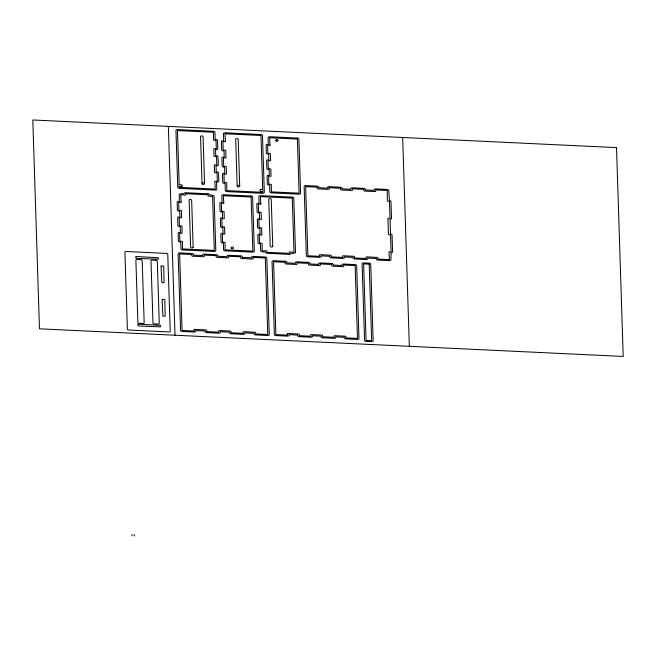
<?xml version="1.0" encoding="UTF-8"?>
<svg xmlns="http://www.w3.org/2000/svg" width="656" height="656" viewBox="0 0 656 656"><rect width="100%" height="100%" fill="white"/><g stroke="black" fill="none" stroke-linecap="round" stroke-linejoin="round"><path stroke-width="0.98" d="M131.938 535.911L132.094 534.492M134.209 536.018L134.357 534.599M402.669 137.489L409.344 346.319M239.702 186.288A1.263 0.828 6.2 0 0 237.907 185.361A1.263 0.828 6.2 0 0 237.726 186.788A1.263 0.828 6.2 0 0 239.702 186.288L238.21 139.433A1.263 0.828 6.2 0 0 236.923 138.531A1.263 0.828 6.2 0 0 235.693 139.31L237.185 186.091M204.557 183.557L203.065 136.784A1.263 0.828 6.2 0 0 201.777 135.89A1.263 0.828 6.2 0 0 200.547 136.661L202.04 183.442M168.346 126.395L175.029 335.224M327.516 187.608L327.508 188.157L318.832 187.747L318.808 187.231A1.517 1 6.2 0 0 317.266 186.156L305.614 185.599A1.517 1 6.2 0 0 304.13 186.534L306.344 255.692A1.517 1 6.2 0 0 307.894 256.767L319.546 257.324A1.517 1 6.2 0 0 321.022 256.389L321.005 255.873L329.64 256.275L329.656 256.799A1.517 1 6.2 0 0 331.198 257.874L342.858 258.423A1.517 1 6.2 0 0 344.334 257.496L344.318 256.972L352.953 257.382L352.969 257.906A1.517 1 6.2 0 0 354.511 258.981L366.163 259.53A1.517 1 6.2 0 0 367.647 258.595L367.631 258.079L376.257 258.489L376.273 259.005A1.517 1 6.2 0 0 377.823 260.079L389.475 260.629A1.517 1 6.2 0 0 390.951 259.702L391.107 252.667A1.517 1 6.2 0 0 392.583 251.74L392.05 235.012A1.517 1 6.2 0 0 390.509 233.938L390.041 219.227A1.517 1 6.2 0 0 391.517 218.292L390.984 201.572A1.517 1 6.2 0 0 389.434 200.498L388.746 190.535A1.517 1 6.2 0 0 387.196 189.461L375.544 188.912A1.517 1 6.2 0 0 374.068 189.846L374.084 190.363L365.449 189.953L365.433 189.436A1.517 1 6.2 0 0 363.891 188.362L352.231 187.813A1.517 1 6.2 0 0 350.755 188.739L350.771 189.264L342.137 188.854L342.12 188.329A1.517 1 6.2 0 0 340.579 187.255L329 186.706A1.517 1 6.2 0 0 327.516 187.608M329.025 187.714L329.205 188.969L328.656 189.346L317.873 188.854L317.143 188.436L317.299 187.157L305.647 186.607L307.861 255.766L319.513 256.316L319.275 255.02L319.98 254.676L330.755 255.2L331.337 255.627L331.165 256.873L342.826 257.423L342.571 256.16L343.129 255.783L353.904 256.283L354.634 256.693L354.478 257.972L366.13 258.53L365.884 257.267L366.433 256.89L377.216 257.382L377.946 257.8L377.79 259.079L389.443 259.628L388.983 251.838L391.074 251.666L390.541 234.946L388.426 234.536L387.909 218.432L390.008 218.218L389.467 201.499L387.352 201.089L387.229 190.47L375.576 189.912L375.831 191.175L375.273 191.552L364.498 191.06L363.76 190.642L363.924 189.363L352.264 188.813L352.51 190.109L351.796 190.461L341.022 189.937L340.431 189.461L340.612 188.256L329.025 187.714M135.833 256.947L135.899 257.964L136.555 258.341L157.219 259.177C159.031 260.047 158.891 256.955 157.169 257.652L136.555 256.529L135.833 256.947M137.99 324.589L138.055 325.606L138.719 325.983L159.383 326.811C161.245 327.647 161.015 324.499 159.334 325.286L138.719 324.171L137.99 324.589M161.064 266.188L161.786 281.9C160.753 282.933 164.951 283.367 164.049 282.006L163.77 266.311L163.016 265.819L161.073 266.147M162.139 299.628L162.852 315.347C161.835 316.389 166.009 316.782 165.164 315.479L164.836 299.759L164.139 299.267L162.147 299.554M181.171 202.22L178.653 202.45L178.908 210.174L181.441 210.642L181.646 217.784L179.154 217.899L179.4 225.631L181.933 226.099L182.138 233.241L179.646 233.356L179.892 241.088L182.425 241.515L182.442 248.927L214.299 250.428L212.569 196.333L208.214 196.242L207.919 194.783L185.714 193.733C187.099 196.579 181.704 194.291 180.712 194.824L181.171 202.22M182.237 186.083L181.671 186.534L179.236 186.288L179.268 187.37L215.266 189.076L214.799 181.253L217.308 181.064L217.054 172.954L214.52 172.528L214.299 164.959L216.792 164.836L216.529 156.727L213.995 156.259L213.782 148.723L216.275 148.609L216.013 140.491L213.495 140.105L213.454 132.274L177.456 130.569L179.186 184.762L181.819 184.812L182.237 186.083M194.069 329.804L194.324 331.026L182.089 330.452L179.637 253.938L191.88 254.512L191.708 255.758L192.282 256.184L203.647 256.742L204.352 256.389L204.114 255.094L216.349 255.676L216.185 256.914L216.759 257.349L228.124 257.898L228.829 257.546L228.591 256.25L240.826 256.832L240.654 258.07L241.236 258.505L252.601 259.054L253.306 258.71L253.068 257.406L265.303 257.988L267.755 334.503L255.512 333.929L255.676 332.649L254.938 332.231L243.581 331.706L243.023 332.084L243.278 333.346L231.035 332.764L231.207 331.526L230.461 331.067L219.153 330.542L218.546 330.927L218.801 332.19L206.558 331.608L206.73 330.362L206.041 329.919L194.791 329.378L194.069 329.804M225.451 141.581L222.942 141.803L223.196 149.921L225.73 150.38L225.951 157.916L223.458 158.03L223.721 166.148L226.254 166.616L226.468 174.143L223.975 174.258L224.237 182.376L226.763 182.803L226.796 190.601L262.794 192.306L262.761 191.224C258.981 192.757 258.735 187.87 262.712 189.699L260.973 135.505L224.983 133.799L225.451 141.581M223.811 203.114L221.326 203.344L221.58 211.076L224.073 211.535L224.295 218.645L221.826 218.801L222.072 226.525L224.573 226.992L224.787 234.102L222.318 234.258L222.564 241.982L225.065 242.408L225.082 249.821L252.831 251.133L251.1 197.038L223.352 195.726L223.803 203.155M260.867 204.024L258.349 204.246L258.595 211.978L261.129 212.446L261.35 219.555L258.841 219.703L259.095 227.435L261.629 227.894L261.834 235.045L259.341 235.16L259.587 242.892L262.121 243.319L262.138 250.723L266.926 250.846L267.222 252.298L289.427 253.355L289.632 251.92L293.995 252.232L292.264 198.137L260.407 196.628L260.867 204.024M270.075 145.156L267.591 145.386L267.845 153.11L270.338 153.578L270.551 160.72L268.091 160.843L268.337 168.567L270.838 169.035L271.043 176.177L268.583 176.3L268.829 184.024L271.322 184.451L271.346 191.864L299.095 193.176L297.365 139.08L269.616 137.76L270.075 145.156M287.287 333.896L287.541 335.118L275.889 334.568L273.56 261.728L285.212 262.285L285.04 263.523L285.622 263.958L296.397 264.483L297.111 264.13L296.865 262.835L308.525 263.384L308.361 264.663L309.099 265.081L319.874 265.582L320.431 265.196L320.177 263.933L331.829 264.491L331.674 265.77L332.403 266.188L343.186 266.68L343.736 266.303L343.49 265.04L355.142 265.59L357.471 338.43L345.819 337.881L345.974 336.602L345.245 336.184L334.47 335.692L333.912 336.069L334.166 337.332L322.506 336.774L322.67 335.495L321.989 335.085L311.215 334.576L310.6 334.962L310.854 336.225L299.202 335.675L299.357 334.396L298.628 333.978L287.951 333.478L287.287 333.896M616.517 147.616L32.8 119.982L39.483 328.812L623.2 356.438L616.517 147.616M213.421 131.266L177.423 129.568A1.517 1 6.2 0 0 175.947 130.495L177.678 184.689A1.517 1 6.2 0 0 178.235 185.476A1.517 1 6.2 0 0 177.727 186.214L177.76 187.296A1.517 1 6.2 0 0 179.301 188.37L215.299 190.076A1.517 1 6.2 0 0 216.783 189.141L216.554 182.032L217.341 182.073A1.517 1 6.2 0 0 218.825 181.138L218.563 173.02A1.517 1 6.2 0 0 217.021 171.946L216.234 171.913L216.037 165.804L216.824 165.837A1.517 1 6.2 0 0 218.3 164.91L218.046 156.792A1.517 1 6.2 0 0 216.496 155.718L215.709 155.685L215.512 149.576L216.3 149.609A1.517 1 6.2 0 0 217.784 148.682L217.521 140.564A1.517 1 6.2 0 0 215.98 139.49L215.193 139.457L214.963 132.34A1.517 1 6.2 0 0 213.421 131.266M260.949 134.496L224.951 132.799A1.517 1 6.2 0 0 223.466 133.726L223.696 140.843L222.909 140.802A1.517 1 6.2 0 0 221.425 141.729L221.687 149.847A1.517 1 6.2 0 0 223.229 150.921L224.016 150.962L224.213 157.071L223.425 157.03A1.517 1 6.2 0 0 221.949 157.965L222.204 166.075A1.517 1 6.2 0 0 223.753 167.149L224.541 167.19L224.737 173.299L223.942 173.258A1.517 1 6.2 0 0 222.466 174.193L222.728 182.302A1.517 1 6.2 0 0 224.27 183.377L225.057 183.418L225.287 190.527A1.517 1 6.2 0 0 226.828 191.601L262.826 193.307A1.517 1 6.2 0 0 264.302 192.372L264.27 191.29A1.517 1 6.2 0 0 263.72 190.502A1.517 1 6.2 0 0 264.22 189.773L262.49 135.571A1.517 1 6.2 0 0 260.949 134.496M297.332 138.072L269.583 136.76A1.517 1 6.2 0 0 268.099 137.694L268.32 144.418L267.558 144.386A1.517 1 6.2 0 0 266.082 145.312L266.328 153.045A1.517 1 6.2 0 0 267.869 154.119L268.632 154.152L268.812 159.875L268.058 159.834A1.517 1 6.2 0 0 266.574 160.769L266.82 168.494A1.517 1 6.2 0 0 268.37 169.568L269.124 169.609L269.304 175.332L268.55 175.291A1.517 1 6.2 0 0 267.074 176.226L267.32 183.951A1.517 1 6.2 0 0 268.862 185.025L269.616 185.066L269.829 191.79A1.517 1 6.2 0 0 271.379 192.864L299.128 194.176A1.517 1 6.2 0 0 300.612 193.249L298.882 139.146A1.517 1 6.2 0 0 297.332 138.072M292.232 197.136L260.375 195.627A1.517 1 6.2 0 0 258.89 196.562L259.112 203.286L258.316 203.245A1.517 1 6.2 0 0 256.84 204.18L257.086 211.904A1.517 1 6.2 0 0 258.628 212.979L259.423 213.02L259.604 218.743L258.808 218.702A1.517 1 6.2 0 0 257.332 219.637L257.578 227.361A1.517 1 6.2 0 0 259.12 228.436L259.915 228.477L260.096 234.2L259.309 234.159A1.517 1 6.2 0 0 257.824 235.086L258.07 242.818A1.517 1 6.2 0 0 259.62 243.893L260.407 243.925L260.621 250.658A1.517 1 6.2 0 0 262.17 251.732L265.713 252.232A1.517 1 6.2 0 0 267.254 253.306L289.46 254.356A1.517 1 6.2 0 0 290.936 253.421L294.027 253.241A1.517 1 6.2 0 0 295.503 252.306L293.773 198.21A1.517 1 6.2 0 0 292.232 197.136M207.886 193.774L185.681 192.725A1.517 1 6.2 0 0 184.205 193.659L180.679 193.823A1.517 1 6.2 0 0 179.203 194.758L179.416 201.482L178.621 201.441A1.517 1 6.2 0 0 177.145 202.376L177.391 210.1A1.517 1 6.2 0 0 178.932 211.175L179.728 211.216L179.908 216.939L179.121 216.898A1.517 1 6.2 0 0 177.637 217.833L177.883 225.557A1.517 1 6.2 0 0 179.432 226.632L180.22 226.673L180.408 232.396L179.613 232.355A1.517 1 6.2 0 0 178.137 233.29L178.383 241.014A1.517 1 6.2 0 0 179.924 242.089L180.72 242.13L180.933 248.854A1.517 1 6.2 0 0 182.475 249.928L214.332 251.437A1.517 1 6.2 0 0 215.808 250.502L214.077 196.406A1.517 1 6.2 0 0 212.536 195.332L209.428 194.848A1.517 1 6.2 0 0 207.886 193.774M251.068 196.037L223.319 194.717A1.517 1 6.2 0 0 221.835 195.652L222.056 202.376L221.293 202.343A1.517 1 6.2 0 0 219.817 203.27L220.063 211.002A1.517 1 6.2 0 0 221.605 212.077L222.368 212.109L222.548 217.833L221.794 217.8A1.517 1 6.2 0 0 220.309 218.727L220.555 226.459A1.517 1 6.2 0 0 222.105 227.534L222.86 227.566L223.04 233.29L222.286 233.257A1.517 1 6.2 0 0 220.81 234.184L221.056 241.916A1.517 1 6.2 0 0 222.597 242.991L223.352 243.023L223.565 249.747A1.517 1 6.2 0 0 225.115 250.822L252.863 252.134A1.517 1 6.2 0 0 254.348 251.207L252.617 197.112A1.517 1 6.2 0 0 251.068 196.037M191.847 253.511L179.605 252.929A1.517 1 6.2 0 0 178.129 253.864L180.572 330.378A1.517 1 6.2 0 0 182.122 331.452L194.356 332.034A1.517 1 6.2 0 0 195.832 331.1L195.816 330.575L205.033 331.018L205.049 331.534A1.517 1 6.2 0 0 206.591 332.608L218.833 333.191A1.517 1 6.2 0 0 220.309 332.256L220.293 331.739L229.51 332.174L229.526 332.69A1.517 1 6.2 0 0 231.068 333.765L243.31 334.347A1.517 1 6.2 0 0 244.786 333.42L244.77 332.895L253.987 333.33L254.003 333.855A1.517 1 6.2 0 0 255.545 334.929L267.779 335.503A1.517 1 6.2 0 0 269.263 334.576L266.812 258.062A1.517 1 6.2 0 0 265.27 256.988L253.036 256.406A1.517 1 6.2 0 0 251.551 257.341L251.568 257.857L242.359 257.423L242.343 256.906A1.517 1 6.2 0 0 240.793 255.832L228.559 255.25A1.517 1 6.2 0 0 227.074 256.176L227.091 256.701L217.882 256.266L217.866 255.742A1.517 1 6.2 0 0 216.316 254.667L204.082 254.093A1.517 1 6.2 0 0 202.606 255.02L202.622 255.545L193.405 255.11L193.389 254.585A1.517 1 6.2 0 0 191.847 253.511M166.476 253.421L126.165 251.51A1.263 0.828 6.2 0 0 124.927 252.289L127.387 329.14A1.263 0.828 6.2 0 0 128.674 330.034L168.986 331.936A1.263 0.828 6.2 0 0 170.224 331.165L167.764 254.315A1.263 0.828 6.2 0 0 166.476 253.421M369.164 263.163L363.588 262.9A1.517 1 6.2 0 0 362.112 263.827L364.556 340.341A1.517 1 6.2 0 0 366.105 341.415L371.681 341.678A1.517 1 6.2 0 0 373.157 340.751L370.714 264.237A1.517 1 6.2 0 0 369.164 263.163M369.197 264.163L363.621 263.901L366.073 340.415L371.649 340.677L369.197 264.163M285.18 261.277L273.527 260.727A1.517 1 6.2 0 0 272.043 261.662L274.372 334.494A1.517 1 6.2 0 0 275.922 335.569L287.574 336.126A1.517 1 6.2 0 0 289.058 335.191L289.042 334.675L297.668 335.077L297.685 335.601A1.517 1 6.2 0 0 299.226 336.676L310.887 337.225A1.517 1 6.2 0 0 312.363 336.298L312.346 335.774L320.981 336.184L320.997 336.708A1.517 1 6.2 0 0 322.539 337.783L334.199 338.332A1.517 1 6.2 0 0 335.675 337.397L335.659 336.881L344.293 337.282L344.31 337.807A1.517 1 6.2 0 0 345.851 338.881L357.504 339.431A1.517 1 6.2 0 0 358.988 338.504L356.651 265.664A1.517 1 6.2 0 0 355.109 264.589L343.457 264.04A1.517 1 6.2 0 0 341.973 264.967L341.989 265.491L333.363 265.081L333.346 264.565A1.517 1 6.2 0 0 331.805 263.491L320.144 262.933A1.517 1 6.2 0 0 318.668 263.868L318.685 264.384L310.05 263.983L310.034 263.458A1.517 1 6.2 0 0 308.492 262.384L296.832 261.834A1.517 1 6.2 0 0 295.356 262.761L295.372 263.286L286.738 262.876L286.721 262.351A1.517 1 6.2 0 0 285.18 261.277M156.005 260.252L152.225 260.071A1.263 0.828 6.2 0 0 150.995 260.85L152.979 323.023A1.263 0.828 6.2 0 0 154.267 323.916L158.047 324.089A1.263 0.828 6.2 0 0 159.277 323.318L157.292 261.145A1.263 0.828 6.2 0 0 156.005 260.252M140.892 259.645L137.12 259.473A1.263 0.828 6.2 0 0 135.882 260.243L137.875 322.416A1.263 0.828 6.2 0 0 139.162 323.31L142.942 323.49A1.263 0.828 6.2 0 0 144.172 322.711L142.18 260.547A1.263 0.828 6.2 0 0 140.892 259.645M272.74 246.221L271.248 199.449A1.263 0.828 6.2 0 0 269.96 198.555A1.263 0.828 6.2 0 0 268.722 199.326L270.223 246.107A1.263 0.828 6.2 0 0 271.51 247A1.263 0.828 6.2 0 0 272.74 246.221M193.135 247.123L191.642 200.351A1.263 0.828 6.2 0 0 190.355 199.457A1.263 0.828 6.2 0 0 189.117 200.228L190.617 247.009A1.263 0.828 6.2 0 0 191.905 247.902A1.263 0.828 6.2 0 0 193.135 247.123M276.127 141.007A1.263 0.828 6.2 0 0 278.169 140.622A1.263 0.828 6.2 0 0 276.479 139.605A1.263 0.828 6.2 0 0 276.127 141.007M231.445 248.452A1.263 0.828 6.2 0 0 233.487 248.066A1.263 0.828 6.2 0 0 231.798 247.05A1.263 0.828 6.2 0 0 231.445 248.452M202.499 184.098A1.263 0.828 6.2 0 0 204.541 183.713A1.263 0.828 6.2 0 0 202.852 182.696A1.263 0.828 6.2 0 0 202.499 184.098"/></g></svg>
